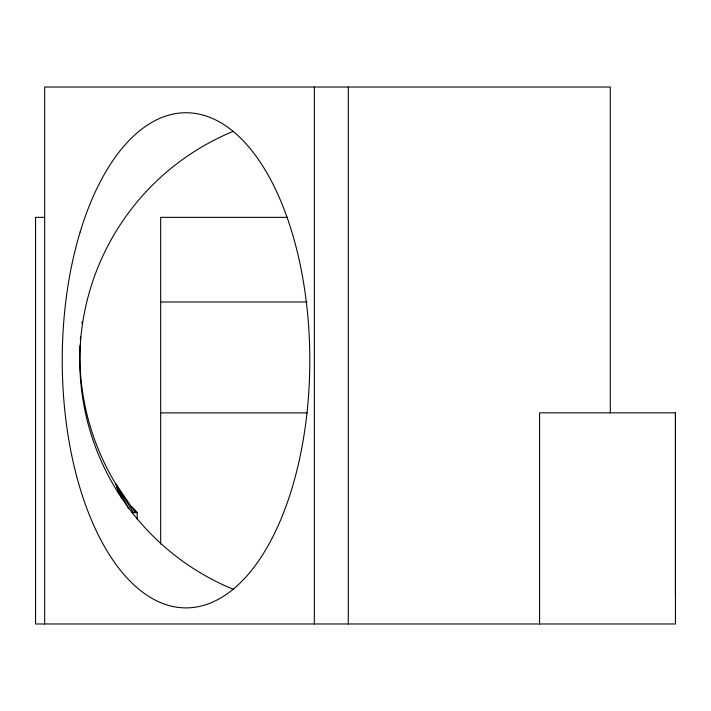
<?xml version="1.0" encoding="UTF-8"?>
<svg xmlns="http://www.w3.org/2000/svg" width="711" height="711" viewBox="0 0 711 711"><rect width="100%" height="100%" fill="white"/><g stroke="black" fill="none" stroke-linecap="round" stroke-linejoin="round"><path stroke-width="1.07" d="M539.578 623.974L539.578 412.842L675.45 412.842L675.45 595.294M44.278 217.353L35.55 217.353L35.55 623.974L675.45 623.974L675.45 412.842M287.111 217.353L160.659 217.353L160.659 544.039M160.659 301.988L307.072 301.988M160.659 412.887L307.072 412.887M131.588 512.622L137.205 512.622L137.205 519.226M135.454 512.622L131.286 506.561L137.205 512.622L131.286 506.561L115.929 484.182A247.624 247.624 0 0 1 80.076 345.262M131.286 506.561L136.761 512.622M133.384 512.622L115.929 484.182L118.675 493.665M128.655 508.703L115.929 484.182L121.732 498.402M610.287 412.842L610.287 87.026L44.669 87.026L44.669 623.974M348.292 87.026L348.292 623.974M314.342 87.026L314.342 623.974M80.361 339.84A247.624 247.624 0 0 1 80.583 336.579M81.925 323.629A247.624 247.624 0 0 1 82.209 321.47M233.732 589.499A247.57 247.57 0 0 1 233.537 131.224M80.165 231.982A247.57 123.785 90 0 0 183.385 607.834A247.57 123.785 90 0 0 294.523 241.145A247.57 123.785 90 0 0 80.165 231.982"/></g></svg>
